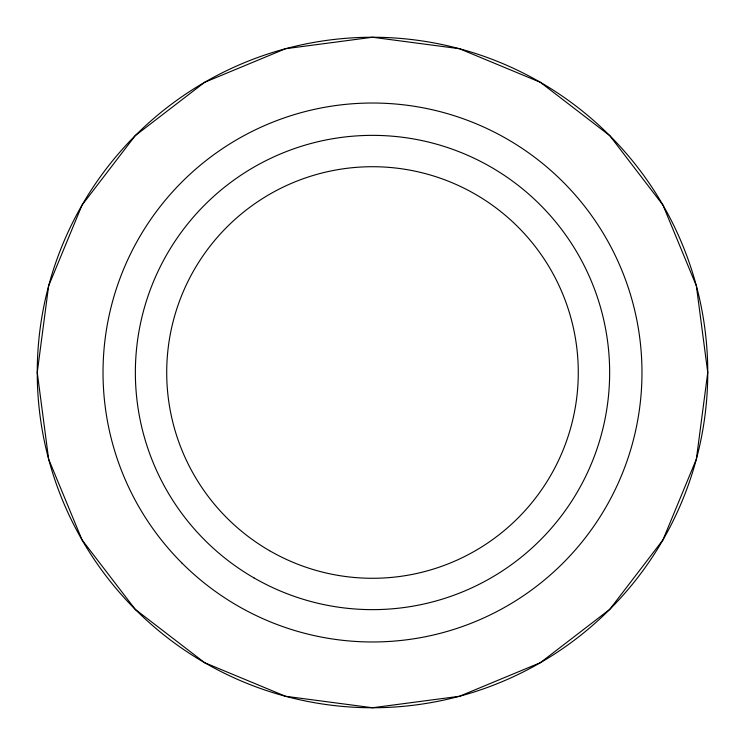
<?xml version="1.0" encoding="UTF-8"?>
<svg xmlns="http://www.w3.org/2000/svg" width="745" height="745" viewBox="0 0 745 745"><rect width="100%" height="100%" fill="white"/><g stroke="black" fill="none" stroke-linecap="round" stroke-linejoin="round"><path stroke-width="1.12" d="M48.63 285.884L37.25 372.5L48.63 459.116L82.034 539.883L135.218 609.336L204.642 662.696L285.577 696.286L372.5 707.75L459.423 696.286L540.358 662.696L609.783 609.336L662.966 539.883L696.37 459.116L707.75 372.5L696.37 285.884L662.966 205.117L609.783 135.665L540.358 82.304L459.423 48.714L372.5 37.25L285.577 48.714L204.642 82.304L135.218 135.665L82.034 205.117L48.63 285.884M253.933 577.869A237.143 237.143 0 0 0 609.643 372.5A237.143 237.143 0 0 0 253.933 167.131A237.143 237.143 0 0 0 253.933 577.869M182.134 563.229A269.476 269.476 0 0 0 632.859 441.999A269.476 269.476 0 0 0 302.507 112.272A269.476 269.476 0 0 0 182.134 563.229M269.606 550.713A205.778 205.778 0 0 0 578.278 372.5A205.778 205.778 0 0 0 269.606 194.287A205.778 205.778 0 0 0 269.606 550.713M135.553 609.671A335.25 335.25 0 0 0 696.37 459.116A335.25 335.25 0 0 0 285.577 48.714A335.25 335.25 0 0 0 135.553 609.671"/></g></svg>
